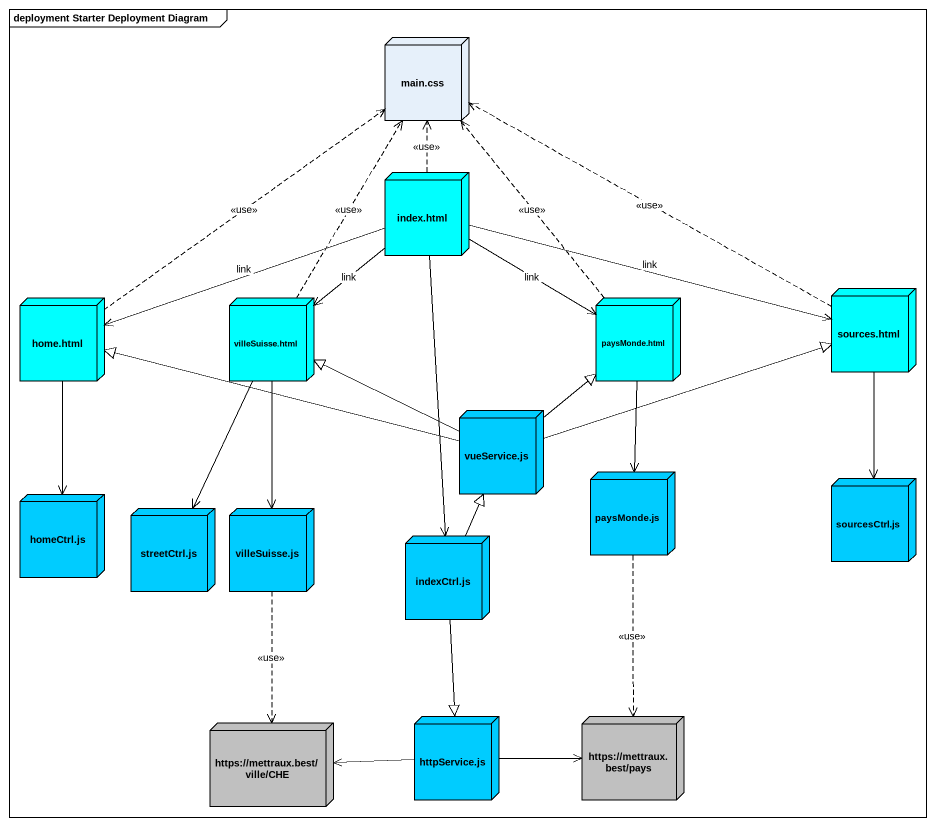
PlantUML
@startuml
mainframe deployment Starter Deployment Diagram
node "main.css" as main_css
node "index.html" as index_html #00FFFF
node "home.html" as home_html #00FFFF
node "villeSuisse.html" as villeSuisse_html #00FFFF
node "paysMonde.html" as paysMonde_html #00FFFF
node "sources.html" as sources_html #00FFFF
node "vueService.js" as vueService_js #00CCFF
node "paysMonde.js" as paysMonde_js #00CCFF
node "homeCtrl.js" as homeCtrl_js #00CCFF
node "streetCtrl.js" as streetCtrl_js #00CCFF
node "villeSuisse.js" as villeSuisse_js #00CCFF
node "sourcesCtrl.js" as sourcesCtrl_js #00CCFF
node "indexCtrl.js" as indexCtrl_js #00CCFF
node "https://mettraux.best/ville/CHE" as https_mettraux_best_ville #C0C0C0
node "httpService.js" as httpService_js #00CCFF
node "https://mettraux.best/pays" as https_mettraux_best_pays #C0C0C0
index_html .up.> main_css : <<use>>
index_html -left-> home_html : link
index_html --> villeSuisse_html : link
index_html -right-> paysMonde_html : link
index_html -right-> sources_html : link
index_html --> indexCtrl_js
home_html .up.> main_css : <<use>>
home_html --> homeCtrl_js
villeSuisse_html .up.> main_css : <<use>>
villeSuisse_html --> streetCtrl_js
villeSuisse_html --> villeSuisse_js
paysMonde_html .up.> main_css : <<use>>
paysMonde_html --> paysMonde_js
sources_html .left.> main_css : <<use>>
sources_html --> sourcesCtrl_js
vueService_js -left-|> home_html
vueService_js -left-|> villeSuisse_html
vueService_js -up-|> paysMonde_html
vueService_js -right-|> sources_html
paysMonde_js ..> https_mettraux_best_pays : <<use>>
villeSuisse_js ..> https_mettraux_best_ville : <<use>>
indexCtrl_js -up-|> vueService_js
indexCtrl_js --|> httpService_js
httpService_js -left-> https_mettraux_best_ville
httpService_js -right-> https_mettraux_best_pays
@enduml
